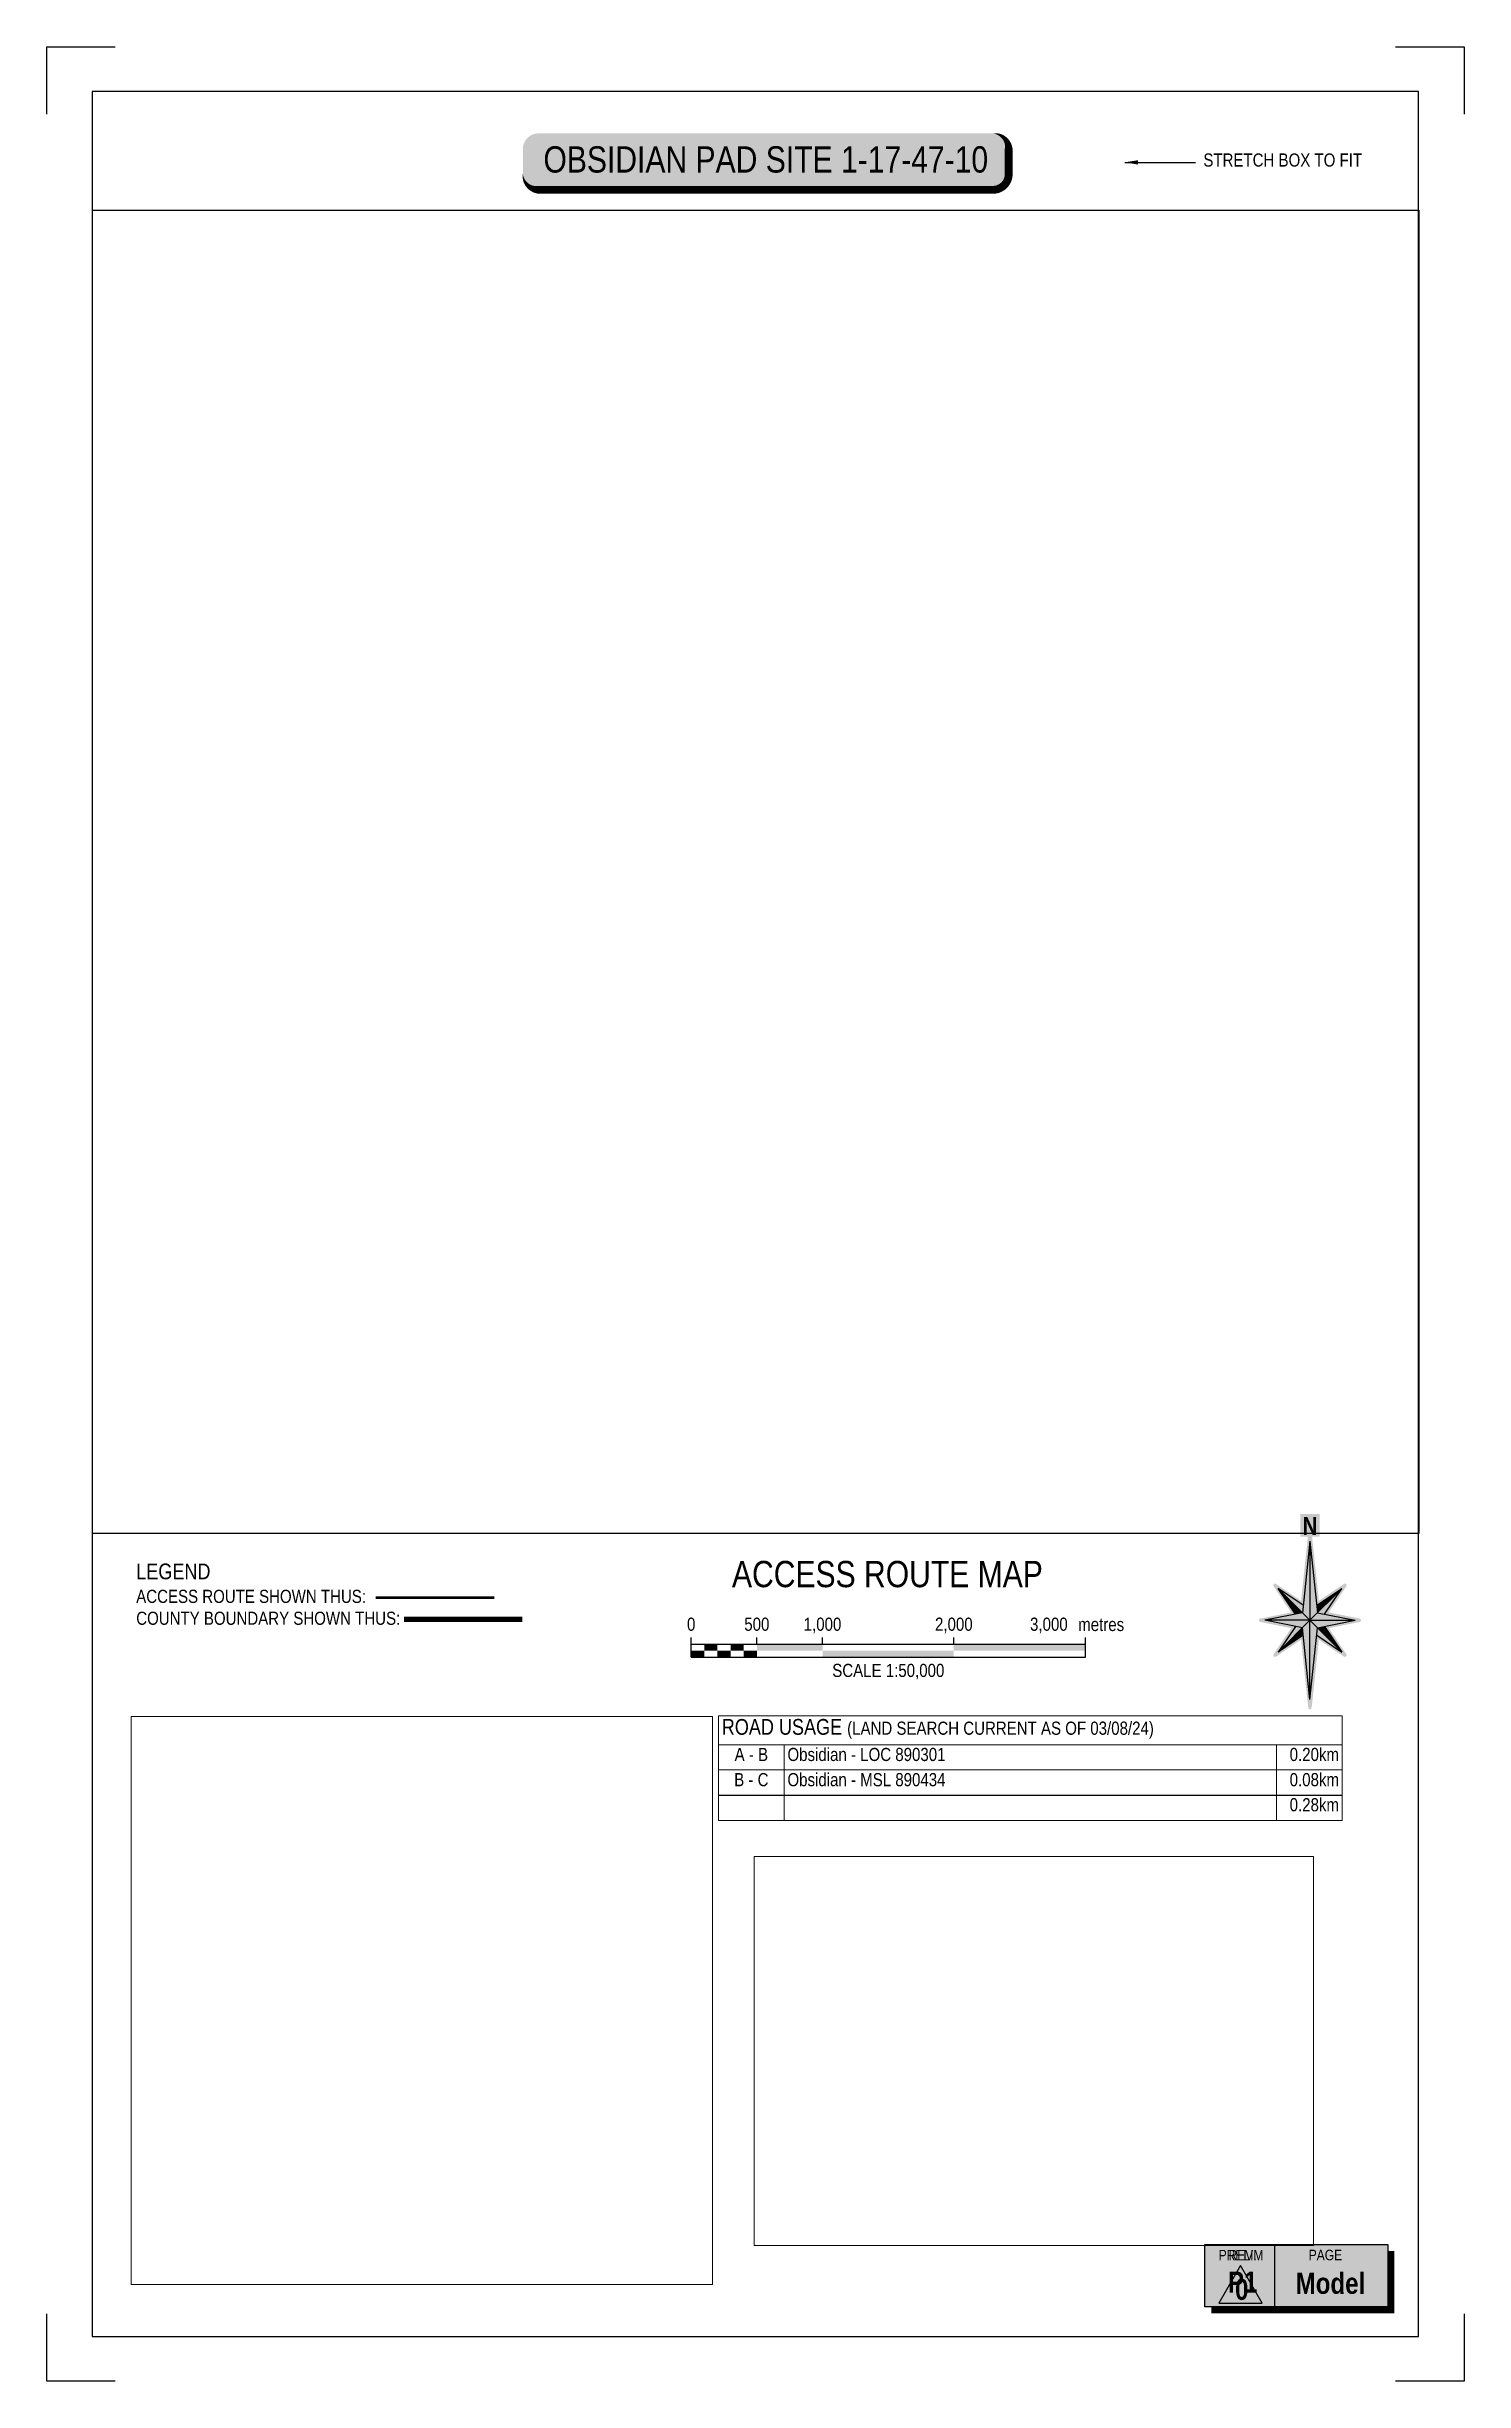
# Paper-space layout '6 of 6' of a CAD drawing. Extents: x -3563 to -2483, y 0 to 1778.
import ezdxf
from ezdxf.enums import TextEntityAlignment as Align

# ---------------------------------------------------------------- set-up
doc = ezdxf.new("R2010")
doc.units = 0
doc.header["$LTSCALE"] = 5
doc.linetypes.add('BORDER2', pattern=[22.225, 6.35, -3.175, 6.35, -3.175, 0, -3.175])
doc.layers.get('Defpoints').update_dxf_attribs({"color": 9})
doc.layers.add('AS-COUNTY', color=7, linetype='BORDER2', lineweight=60, true_color=0xcc33ff)
for name, color, linetype in [('AS-UNDERLAY-H', 141, 'Continuous'), ('CG-BORDER', 2, 'Continuous'), ('CG-NORTH', 7, 'Continuous'), ('CG-NOTES', 7, 'Continuous'), ('CG-PRELIM', 7, 'Continuous'), ('CG-REVISION', 7, 'Continuous'), ('DETAIL-T', 7, 'Continuous'), ('L-2', 7, 'Continuous'), ('P-PROPOSED', 10, 'Continuous'), ('S-1', 1, 'Continuous'), ('S-2', 2, 'Continuous')]:
    doc.layers.add(name, color=color, linetype=linetype)
doc.styles.add('0', font='ARIALN.TTF')
doc.styles.add('80', font='ARIALN.TTF', dxfattribs={"height": 10})
doc.styles.add('80CG', font='ARIALN.TTF', dxfattribs={"height": 10})
doc.styles.add('80L', font='ARIALN.TTF', dxfattribs={"height": 10})
doc.styles.add('BOLD', font='ARIALNB.TTF')
doc.dimstyles.new('Compass 5 000', dxfattribs={"dimscale": 5, "dimtxt": 9, "dimasz": 2, "dimexe": 0.2, "dimexo": 0.0625, "dimgap": 0.5, "dimtad": 0, "dimtih": 1, "dimtoh": 1, "dimzin": 0, "dimdsep": 46, "dimtxsty": '80CG', "dimcen": 0.1, "dimse1": 1, "dimse2": 1, "dimclrd": 256, "dimclrt": 256, "dimaunit": 1, "dimadec": 4, "dimazin": 0, "dimtfac": 0.06, "dimtofl": 0, "dimtmove": 0, "dimatfit": 1, "dimfxl": 0.2, "dimtolj": 1, "dimtzin": 0, "dimlwd": -1, "dimarcsym": 0})

# ---------------------------------------------------------------- blocks, each defined once
blk = doc.blocks.new('*U55')
at = {"layer": 'Defpoints'}
for p, q in [((0, 1778), (52.2, 1778)), ((0, 1726.5), (0, 1778)), ((1027.2, 1778), (1079.5, 1778)), ((1079.5, 1778), (1079.5, 1726.5)), ((0, 0), (0, 51.5)), ((1079.5, 51.5), (1079.5, 0)), ((52.2, 0), (0, 0)), ((1079.5, 0), (1027.2, 0))]:
    blk.add_line(p, q, dxfattribs=at)
at = {"layer": 'S-1'}
for p, q in [((0, 1778), (0, 1778)), ((1079.5, 1778), (1079.5, 1778)), ((0, 0), (0, 0)), ((1079.5, 0), (1079.5, 0))]:
    blk.add_line(p, q, dxfattribs=at)
at = {"layer": 'S-2'}
blk.add_lwpolyline([(34.7, 34), (1044.7, 34), (1044.7, 1744), (34.7, 1744)], close=True, dxfattribs=at)
at = {"style": '80', "flags": 1}
blk.add_attdef('PAGENUMBER', (52.2, 51.5), '', height=10, rotation=90, dxfattribs=at)
blk = doc.blocks.new('rev')
at = {"layer": 'AS-UNDERLAY-H'}
h = blk.add_hatch(color=256, dxfattribs=at)
h.dxf.hatch_style = 1
h.paths.add_polyline_path([(-71.5, -23.2), (-71.5, 24.2), (67.8, 24.2), (67.8, -23.2)])
blk.add_line((-18.5, 24.2), (-18.5, -23.2))
at = {"color": 5, "flags": 128}
blk.add_lwpolyline([(-44.4, 8.2), (-60.9, -20.4), (-27.8, -20.4)], close=True, dxfattribs=at)
at = {"layer": 'CG-NOTES', "flags": 128}
blk.add_lwpolyline([(-71.5, -23.2), (-71.5, 24.2), (67.8, 24.2), (67.8, -23.2)], close=True, dxfattribs=at)
at = {"layer": 'CG-NOTES', "const_width": 5, "flags": 128}
blk.add_lwpolyline([(70.3, 19.2), (70.3, -25.7), (-66.5, -25.7)], dxfattribs=at)
at = {"attachment_point": 1}
for s, width, insert, char_height, style in [('\\pi4.196;REV.', 28.288, (-57.7, 20.1), 8, '80L'), ('\\pi3.52796;PAGE', 31.329, (4, 20.2), 8, '80L'), ('\\pi5.34615;{\\fArial Narrow|b1|i0|c0|p34;\\C14;0}', 19.216, (-53.9, -2), 16, '80')]:
    blk.add_mtext_dynamic_manual_height_columns(s, width=width, gutter_width=45, heights=[0], dxfattribs=dict(at, insert=insert, char_height=char_height, style=style))
at = {"layer": 'CG-NOTES', "linetype": 'Continuous', "insert": (24.1, -5.5), "char_height": 16, "attachment_point": 5, "style": '80CG'}
blk.add_mtext('{\\fArial Narrow|b1|i0|c0|p34;\\C14;Model}', dxfattribs=at)
blk = doc.blocks.new('*U417')
h = blk.add_hatch(color=255)
edge = h.paths.add_edge_path()
edge.add_line((-86.5, -11.5), (86.5, -11.5))
edge.add_arc((86.5, -5.5), 6, 270, 360)
edge.add_line((92.5, -5.5), (92.5, 4))
edge.add_arc((86.5, 4), 6, 0, 90)
edge.add_line((86.5, 10), (-86.5, 10))
edge.add_arc((-86.5, 4), 6, 90, 180)
edge.add_line((-92.5, 4), (-92.5, -5.5))
edge.add_arc((-86.5, -5.5), 6, 180, 270)
at = {"color": 14, "flags": 128}
blk.add_lwpolyline([(-86.5, -11.5, 3, 3, 0), (86.5, -11.5, 3, 3, 0.414214), (92.5, -5.5, 3, 3, 0), (92.5, 4, 3, 0, 0.414214), (86.5, 10, 0, 0, 0), (-86.5, 10, 0, 0, 0.414214), (-92.5, 4, 0, 0, 0), (-92.5, -5.5, 0, 3, 0.414214)], format="xyseb", close=True, dxfattribs=at)
at = {"insert": (0, 0), "char_height": 10, "attachment_point": 5, "style": '80'}
blk.add_mtext_dynamic_manual_height_columns('{\\C14;OBSIDIAN PAD SITE 1-17-47-10}', width=412.2262, gutter_width=45, heights=[0], dxfattribs=at)
blk = doc.blocks.new('NORTH')
h = blk.add_hatch(color=141)
h.dxf.hatch_style = 1
edge = h.paths.add_edge_path()
edge.add_line((-2.5, 97.8), (-11.3, 97.8))
edge.add_line((-11.3, 97.8), (-11.3, 124.5))
edge.add_line((-11.3, 124.5), (11.4, 124.5))
edge.add_line((11.4, 124.5), (11.4, 97.8))
edge.add_line((11.4, 97.8), (2.5, 97.8))
edge.add_line((2.5, 97.8), (10.4, 22.8))
edge.add_line((10.4, 22.8), (39.9, 42.7))
edge.add_arc((41, 41), 2, -34, 124, ccw=False)
edge.add_line((42.7, 39.9), (22, 9.2))
edge.add_line((22, 9.2), (58.3, 2))
edge.add_arc((57.9, 0), 2, -78.6499, 78.6499, ccw=False)
edge.add_line((58.3, -2), (22, -9.2))
edge.add_line((22, -9.2), (42.7, -39.9))
edge.add_arc((41, -41), 2, -124, 34, ccw=False)
edge.add_line((39.9, -42.7), (10.4, -22.8))
edge.add_line((10.4, -22.8), (2, -102.6))
edge.add_arc((0, -102.4), 2, 186, 354, ccw=False)
edge.add_line((-2, -102.6), (-10.4, -22.8))
edge.add_line((-10.4, -22.8), (-39.9, -42.7))
edge.add_arc((-41, -41), 2, 146, 304, ccw=False)
edge.add_line((-42.7, -39.9), (-22, -9.2))
edge.add_line((-22, -9.2), (-58.3, -2))
edge.add_arc((-57.9, 0), 2, 101.3501, 258.6499, ccw=False)
edge.add_line((-58.3, 2), (-22, 9.2))
edge.add_line((-22, 9.2), (-42.7, 39.9))
edge.add_arc((-41, 41), 2, 56, 214, ccw=False)
edge.add_line((-39.9, 42.7), (-10.4, 22.8))
edge.add_line((-10.4, 22.8), (-2.5, 97.8))
at = {"linetype": 'Continuous'}
for points in [[(0, 92.8), (-8.8, 8.8), (0, 0)], [(-37.3, 37.3), (-17, 7.2), (-8.8, 8.8)], [(37.3, 37.3), (7.9, 17.5), (8.8, 8.8)], [(0, 0), (-52.8, 0), (-8.8, -8.8)], [(8.8, 8.8), (0, 0), (52.8, 0)], [(8.8, -8.8), (0, 0), (0, -92.8)], [(-7.9, -17.5), (-8.8, -8.8), (-37.3, -37.3)], [(17, -7.2), (8.8, -8.8), (37.3, -37.3)]]:
    blk.add_hatch(color=14, dxfattribs=at).paths.add_polyline_path(points)
at = {"color": 14, "linetype": 'Continuous'}
for p, q in [((0, 92.8), (-8.8, 8.8)), ((0, 92.8), (0, 0)), ((0, 92.8), (8.8, 8.8)), ((0, 0), (-37.3, 37.3)), ((-17, 7.2), (-37.3, 37.3)), ((-7.9, 17.5), (-37.3, 37.3)), ((0, 0), (37.3, 37.3)), ((7.9, 17.5), (37.3, 37.3)), ((17, 7.2), (37.3, 37.3)), ((-8.8, 8.8), (-52.8, 0)), ((0, 0), (-52.8, 0)), ((0, 0), (-37.3, -37.3)), ((0, 0), (37.3, -37.3)), ((0, -92.8), (0, 0)), ((0, 0), (52.8, 0)), ((8.8, 8.8), (52.8, 0)), ((-8.8, -8.8), (-52.8, 0)), ((-17, -7.2), (-37.3, -37.3)), ((-7.9, -17.5), (-37.3, -37.3)), ((0, -92.8), (-8.8, -8.8)), ((0, -92.8), (8.8, -8.8)), ((7.9, -17.5), (37.3, -37.3)), ((8.8, -8.8), (52.8, 0)), ((16.9, -7), (17, -7.2)), ((17, -7.2), (37.3, -37.3))]:
    blk.add_line(p, q, dxfattribs=at)
at = {"color": 14, "style": 'BOLD'}
blk.add_text('N', height=21.1, dxfattribs=at).set_placement((0, 110.6), align=Align.MIDDLE_CENTER)
blk = doc.blocks.new('blk_Prelim_page')
h = blk.add_hatch(color=141)
h.dxf.hatch_style = 1
h.paths.add_polyline_path([(-71.5, -23.2), (-71.5, 24.2), (67.8, 24.2), (67.8, -23.2)])
blk.add_line((-18.5, 24.2), (-18.5, -23.2))
at = {"layer": 'CG-NOTES', "flags": 128}
blk.add_lwpolyline([(-71.5, -23.2), (-71.5, 24.2), (67.8, 24.2), (67.8, -23.2)], close=True, dxfattribs=at)
at = {"layer": 'CG-NOTES', "const_width": 5, "flags": 128}
blk.add_lwpolyline([(70.3, 19.2), (70.3, -25.7), (-66.5, -25.7)], dxfattribs=at)
at = {"attachment_point": 1}
for s, width, insert, char_height, style in [('\\pi-2.21873;PRELIM', 28.288, (-58.8, 20.1), 8, '80L'), ('\\pi3.52796;PAGE', 31.329, (4, 20.2), 8, '80L'), ('\\pi11.72429;{\\fArial Narrow|b1|i0|c0|p34;\\C14;P1}', 41.555, (-65.7, 3.6), 16, '80')]:
    blk.add_mtext_dynamic_manual_height_columns(s, width=width, gutter_width=45, heights=[0], dxfattribs=dict(at, insert=insert, char_height=char_height, style=style))
at = {"layer": 'CG-NOTES', "linetype": 'Continuous', "insert": (24.1, -5.5), "char_height": 16, "attachment_point": 5, "style": '80CG'}
blk.add_mtext('{\\fArial Narrow|b1|i0|c0|p34;\\C14;Model}', dxfattribs=at)
blk = doc.blocks.new('*U233')
at = {"color": 0}
for p, q in [((-150, 0), (-150, 15)), ((-150, 10), (150.2, 10)), ((-150, 0), (150.2, 0)), ((-100, 10), (-100, 15)), ((-50, 10), (-50, 15)), ((50, 10), (50, 15)), ((150.2, 0), (150.2, 15))]:
    blk.add_line(p, q, dxfattribs=at)
for points in [[(-150, 5), (-140, 5), (-150, 0), (-140, 0)], [(-140, 10), (-130, 10), (-140, 5), (-130, 5)], [(-130, 5), (-120, 5), (-130, 0), (-120, 0)], [(-120, 10), (-110, 10), (-120, 5), (-110, 5)], [(-110, 5), (-100, 5), (-110, 0), (-100, 0)], [(-100, 10), (-50, 10), (-100, 5), (-50, 5)], [(-50, 5), (50, 5), (-50, 0), (50, 0)], [(50, 10), (150.2, 10), (50, 5), (150.2, 5)]]:
    blk.add_solid(points, dxfattribs=at)
at = {"color": 0, "style": '80'}
blk.add_text('metres', height=10, dxfattribs=at).set_placement((162.2, 20), align=Align.CENTER)
at = {"color": 0, "char_height": 10, "style": '80'}
for s, insert, attachment_point in [('0', (-150, 30.2), 2), ('500', (-100, 30.2), 2), ('1,000', (-50, 30.2), 2), ('2,000', (50, 30.2), 2), ('3,000', (136.7, 30.2), 3), ('SCALE 1:50,000', (0.1, -5), 2)]:
    blk.add_mtext(s, dxfattribs=dict(at, insert=insert, attachment_point=attachment_point))
blk = doc.blocks.new('*T416')
at = {"layer": 'CG-NOTES', "color": 0, "lineweight": -2, "transparency": 16777216}
blk.add_line((0, -60.3), (475, -60.3), dxfattribs=at)
at = {"layer": 'Defpoints', "color": 8, "linetype": 'ByBlock', "lineweight": 0, "transparency": 16777216}
for p, q in [((0, 0), (475, 0)), ((0, 0), (0, -79.5)), ((475, 0), (475, -79.5)), ((0, -22), (475, -22)), ((50, -22), (50, -79.5)), ((425, -22), (425, -79.5)), ((0, -41.1), (475, -41.1)), ((0, -79.5), (475, -79.5))]:
    blk.add_line(p, q, dxfattribs=at)
at = {"layer": 'CG-NOTES', "color": 154, "transparency": 16777216, "insert": (2.5, -2.3), "char_height": 12, "width": 470.002, "attachment_point": 1, "style": 'BOLD'}
blk.add_mtext('{\\fArial Narrow|b0|i0|c0|p34;\\C14;ROAD USAGE\\fArial Narrow|b1|i0|c0|p34;\\H0.99999x; \\fArial Narrow|b0|i0|c0|p34;\\H0.83333x;\\C256;(LAND SEARCH CURRENT AS OF 03/08/24)}', dxfattribs=at)
at = {"layer": 'CG-NOTES', "transparency": 16777216, "char_height": 10, "style": '0'}
for s, insert, width, attachment_point in [('A - B', (25, -24.3), 45, 2), ('Obsidian - LOC 890301', (52.5, -24.3), 370.001, 1), ('0.20km', (472.5, -24.3), 45, 3), ('B - C', (25, -43.5), 45, 2), ('Obsidian - MSL 890434', (52.5, -43.5), 370.001, 1), ('0.08km', (472.5, -43.5), 45, 3), ('0.28km', (472.5, -62.6), 45, 3)]:
    blk.add_mtext(s, dxfattribs=dict(at, insert=insert, width=width, attachment_point=attachment_point))

psp = doc.layouts.new('6 of 6')

# ---------------------------------------------------------------- linework, layer by layer
at = {"layer": 'AS-COUNTY', "ltscale": 0.5, "const_width": 4, "flags": 128}
psp.add_lwpolyline([(-3290.9, 580.3), (-3200.7, 580.3)], dxfattribs=at)
at = {"layer": 'Defpoints', "color": 5}
psp.add_lwpolyline([(-3528.2, 1653.4), (-2518.2, 1653.4), (-2518.2, 645.7), (-3528.2, 645.7)], close=True, dxfattribs=at)
at = {"layer": 'P-PROPOSED', "color": 90, "const_width": 2, "flags": 128}
psp.add_lwpolyline([(-3312.4, 596.8), (-3222.2, 596.8)], dxfattribs=at)

# ---------------------------------------------------------------- block references
at = {"xscale": 2, "yscale": 2, "zscale": 2}
psp.add_blockref('*U417', (-3015.4, 1692), dxfattribs=at)
psp.add_blockref('*T416', (-3051.4, 506.7))
at = {"layer": 'CG-BORDER'}
psp.add_blockref('*U55', (-3563, 0), dxfattribs=at)
at = {"layer": 'CG-NORTH', "xscale": 0.65, "yscale": 0.65, "zscale": 0.5}
psp.add_blockref('NORTH', (-2601, 579.6), dxfattribs=at)
at = {"layer": 'CG-PRELIM'}
psp.add_blockref('blk_Prelim_page', (-2609.5, 80), dxfattribs=at)
at = {"layer": 'CG-REVISION'}
psp.add_blockref('rev', (-2609.5, 80), dxfattribs=at)
at = {"layer": 'L-2', "xscale": 1.000023710033368, "yscale": 1.000023710033368, "zscale": 1.000023710033368}
psp.add_blockref('*U233', (-2922.2, 551.4), dxfattribs=at)

# ---------------------------------------------------------------- texts
at = {"layer": 'CG-NOTES', "insert": (-3494.8, 622.8), "char_height": 10, "width": 457.233, "attachment_point": 1, "style": '80'}
psp.add_mtext('{\\H1.2x;\\C14;LEGEND\\H0.83333x;\\C256;\\PACCESS ROUTE SHOWN THUS:\\P}COUNTY BOUNDARY SHOWN THUS:', dxfattribs=at)
at = {"layer": 'Defpoints', "color": 2, "insert": (-2682.2, 1696.7), "char_height": 10, "attachment_point": 1, "style": '80L'}
psp.add_mtext_dynamic_manual_height_columns('STRETCH BOX TO FIT', width=120.816, gutter_width=50, heights=[0], dxfattribs=at)
at = {"layer": 'DETAIL-T', "color": 3, "insert": (-3089.8, 624.8), "char_height": 20, "width": 333.067, "attachment_point": 1, "style": '80CG'}
psp.add_mtext('\\pi48.65879;ACCESS ROUTE MAP', dxfattribs=at)

# ---------------------------------------------------------------- leaders
at = {"layer": 'Defpoints', "color": 2, "path_type": 1}
psp.add_leader([(-2742, 1689.9), (-2688.1, 1689.9)], dimstyle='Compass 5 000', override={"dimgap": 0.5, "dimtad": 0, "dimclrd": 2}, dxfattribs=at)

# ---------------------------------------------------------------- viewports
at = {"layer": 'Defpoints', "color": 5}
vp = psp.add_viewport(center=(-3023.2, 1149.5), size=(1010, 1007.751), view_center_point=(613145.711, 5879069.734), view_height=1007.75143, dxfattribs=at)
vp.dxf.flags = 0x10000  # cut along an outline
vp.dxf.clipping_boundary_handle = psp.add_lwpolyline([(-3528.2, 1653.4), (-2518.2, 1653.4), (-2518.2, 645.7), (-3528.2, 645.7)], format="xyb", close=True, dxfattribs={"invisible": 1}).dxf.handle
at = {"layer": 'Defpoints'}
for center, size, view_center_point, view_height, status in [((-3277.3, 290), (442.9, 432.64), (612342.388, 5878947.291), 432.6404, 3), ((-2811.3, 251.5), (425.9, 296.39), (612351.174, 5878559.902), 296.38994, 4)]:
    psp.add_viewport(center=center, size=size, view_center_point=view_center_point, view_height=view_height, status=status, dxfattribs=at)

doc.saveas('drawing.dxf')
